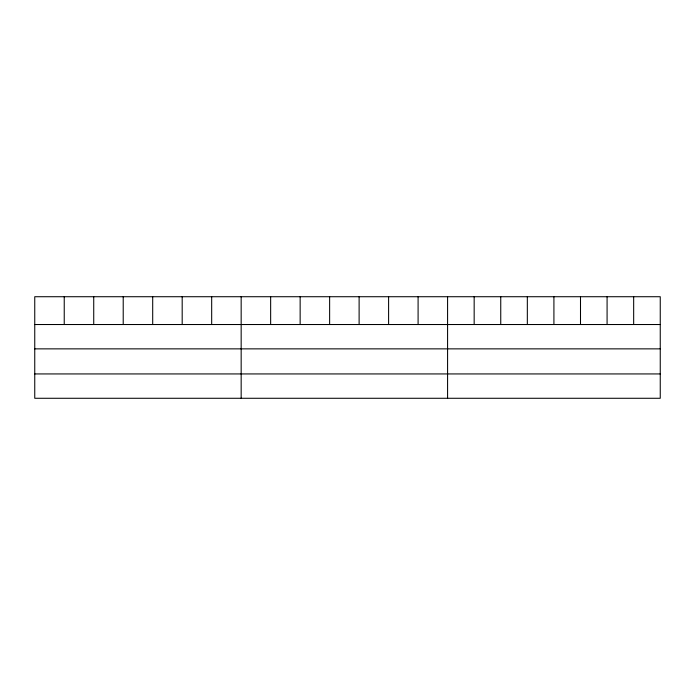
<?xml version="1.0" encoding="UTF-8"?>
<svg xmlns="http://www.w3.org/2000/svg" width="695" height="695" viewBox="0 0 695 695"><rect width="100%" height="100%" fill="white"/><g stroke="black" fill="none" stroke-linecap="round" stroke-linejoin="round"><path stroke-width="1.04" d="M660.25 348.864L660.25 296.722L34.75 296.722L34.75 398.278L660.25 398.278L660.25 348.864L34.75 348.864M34.75 324.522L660.25 324.522M34.75 373.936L660.25 373.936M633.666 296.722L633.666 324.522M607.082 296.722L607.082 324.522M580.499 296.722L580.499 324.522M553.915 296.722L553.915 324.522M527.331 296.722L527.331 324.522M500.748 296.722L500.748 324.522M474.164 296.722L474.164 324.522M447.58 296.722L447.58 398.278M418.095 296.722L418.095 324.522M388.601 296.722L388.601 324.522M359.115 296.722L359.115 324.522M329.63 296.722L329.63 324.522M300.144 296.722L300.144 324.522M270.65 296.722L270.65 324.522M241.165 296.722L241.165 398.278M211.68 296.722L211.68 324.522M182.186 296.722L182.186 324.522M152.7 296.722L152.7 324.522M123.215 296.722L123.215 324.522M93.729 296.722L93.729 324.522M64.235 296.722L64.235 324.522"/></g></svg>
